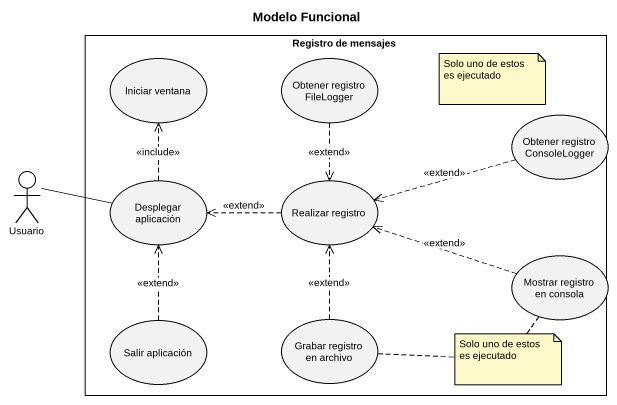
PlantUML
@startuml
title Modelo Funcional
rectangle "Registro de mensajes" as Registro_de_mensajes {
  usecase "Iniciar ventana" as Iniciar_ventana
  usecase "Obtener registro FileLogger" as Obtener_registro_FileLogger
  usecase "Obtener registro ConsoleLogger" as Obtener_registro
  usecase "Desplegar aplicación" as Desplegar_aplicación
  usecase "Realizar registro" as Realizar_registro
  usecase "Mostrar registro en consola" as Mostrar_registro_en_consola
  usecase "Salir aplicación" as Salir_aplicación
  usecase "Grabar registro en archivo" as Grabar_registro_en_archivo
}
actor Usuario
Obtener_registro_FileLogger ..> Realizar_registro : <<extend>>
Obtener_registro .left.> Realizar_registro : <<extend>>
Usuario -right- Desplegar_aplicación
Desplegar_aplicación .up.> Iniciar_ventana : <<include>>
Realizar_registro .left.> Desplegar_aplicación : <<extend>>
Mostrar_registro_en_consola .left.> Realizar_registro : <<extend>>
Salir_aplicación .up.> Desplegar_aplicación : <<extend>>
Grabar_registro_en_archivo .up.> Realizar_registro : <<extend>>
note as N1
  Solo uno de estos es ejecutado
end note
note as N2
  Solo uno de estos es ejecutado
end note
N2 .. Mostrar_registro_en_consola
N2 .. Grabar_registro_en_archivo
@enduml
